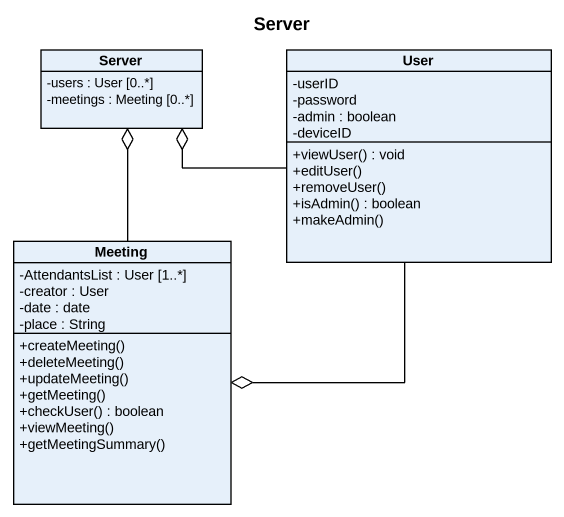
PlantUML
@startuml
title Server
hide circle
hide empty members
skinparam classAttributeIconSize 0
class Server {
  -users : User [0..*]
  -meetings : Meeting [0..*]
}
class User {
  -userID
  -password
  -admin : boolean
  -deviceID
  +viewUser() : void
  +editUser()
  +removeUser()
  +isAdmin() : boolean
  +makeAdmin()
}
class Meeting {
  -AttendantsList : User [1..*]
  -creator : User
  -date : date
  -place : String
  +createMeeting()
  +deleteMeeting()
  +updateMeeting()
  +getMeeting()
  +checkUser() : boolean
  +viewMeeting()
  +getMeetingSummary()
}
Server o-right- User
Server o-- Meeting
Meeting o-up- User
@enduml
